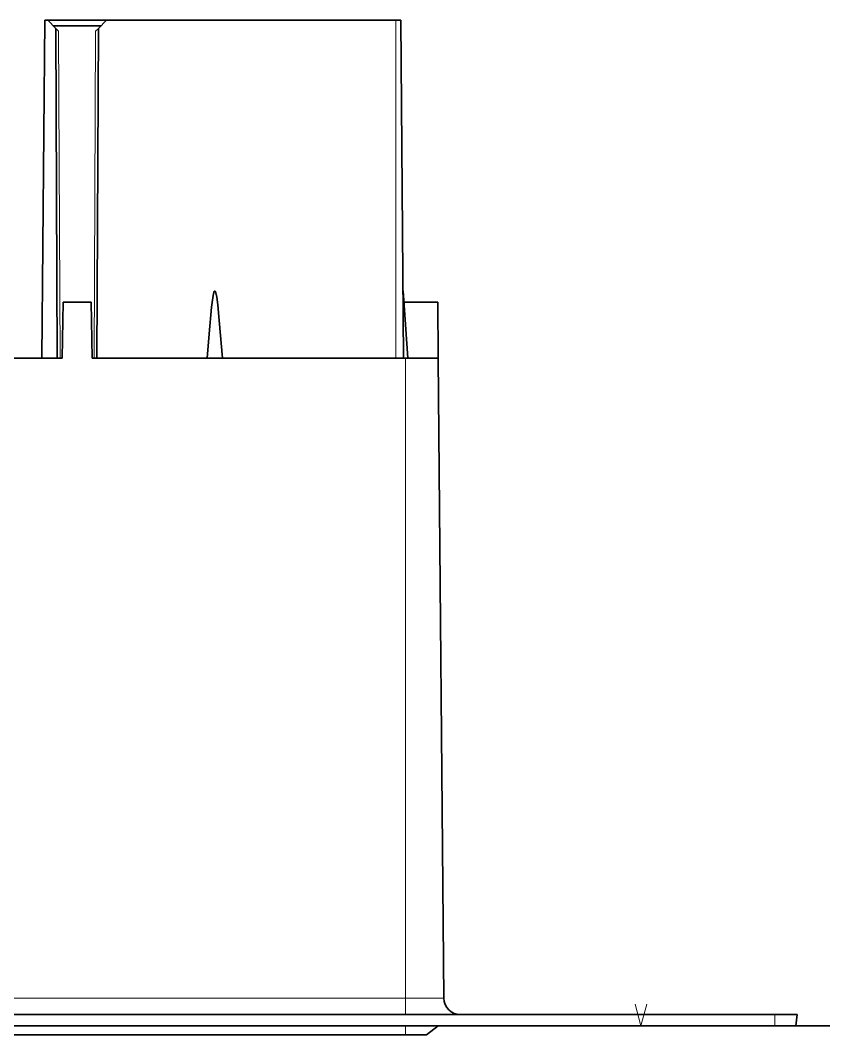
# Model space of a CAD drawing. Header units: inches. Extents: x 193287 to 241687, y 437648 to 550079.
# Drawn here: x 234423.5 to 234473.9, y 469744.1 to 469807.8 of the extents above; entities that cross this region are included whole.
import ezdxf

# ---------------------------------------------------------------- set-up
doc = ezdxf.new("R2010")
doc.units = ezdxf.units.IN
doc.header["$MEASUREMENT"] = 0
doc.layers.add('CQ Light Elevation', color=4, linetype='Continuous')
doc.layers.add('CQ SPOT DETAIL DIMENSION', color=9, linetype='Continuous')
doc.layers.add('CQ Lighting', color=5, linetype='Continuous', lineweight=0)

# ---------------------------------------------------------------- blocks, each defined once
blk = doc.blocks.new('T.HC0E0.HQ12 side 1')
at = {"layer": 'CQ Lighting', "color": 1, "lineweight": 35}
for p, q in [((441562.552, 518907.918), (441562.288, 518877.618)), ((441594.039, 518907.918), (441568.076, 518907.918)), ((441594.463, 518907.918), (441594.728, 518877.618)), ((441563.66, 518877.618), (441563.531, 518907.19)), ((441567.219, 518877.618), (441567.348, 518907.19)), ((441594.889, 518877.618), (441566.789, 518877.618)), ((441597.839, 518877.618), (441598.34, 518820.205)), ((441493.454, 518818.718), (441628.039, 518818.718)), ((441660.241, 518817.718), (441328.063, 518817.718)), ((441493.454, 518817.718), (441628.039, 518817.718)), ((441594.889, 518816.918), (441385.189, 518816.918))]:
    blk.add_line(p, q, dxfattribs=at)
at = {"layer": 'CQ Lighting', "color": 1, "lineweight": 35, "ltscale": 0.006255}
blk.add_line((441562.552, 518907.918), (441562.802, 518907.918), dxfattribs=at)
at = {"layer": 'CQ Lighting', "color": 1, "lineweight": 35, "ltscale": 0.13185}
blk.add_line((441568.076, 518907.918), (441562.802, 518907.918), dxfattribs=at)
at = {"layer": 'CQ Lighting', "color": 1, "lineweight": 35, "ltscale": 0.025749}
for p, q in [((441562.802, 518907.918), (441563.531, 518907.19)), ((441568.076, 518907.918), (441567.348, 518907.19))]:
    blk.add_line(p, q, dxfattribs=at)
at = {"layer": 'CQ Lighting', "color": 1, "lineweight": 35, "ltscale": 0.010601}
blk.add_line((441594.463, 518907.918), (441594.039, 518907.918), dxfattribs=at)
at = {"layer": 'CQ Lighting', "color": 1, "lineweight": 13}
for p, q in [((441594.039, 518907.918), (441594.039, 518877.618)), ((441563.91, 518877.618), (441563.782, 518906.939)), ((441566.969, 518877.618), (441567.097, 518906.939)), ((441594.889, 518877.618), (441594.889, 518820.205)), ((441385.189, 518820.205), (441594.889, 518820.205))]:
    blk.add_line(p, q, dxfattribs=at)
at = {"layer": 'CQ Lighting', "color": 1, "lineweight": 35, "ltscale": 0.106851}
blk.add_line((441567.576, 518907.418), (441563.302, 518907.418), dxfattribs=at)
at = {"layer": 'CQ Lighting', "color": 1, "lineweight": 35, "ltscale": 0.008877}
blk.add_line((441563.531, 518907.19), (441563.782, 518906.939), dxfattribs=at)
at = {"layer": 'CQ Lighting', "color": 1, "lineweight": 35, "ltscale": 0.008878}
blk.add_line((441567.348, 518907.19), (441567.097, 518906.939), dxfattribs=at)
at = {"layer": 'CQ Lighting', "color": 1, "lineweight": 35, "ltscale": 0.150785}
blk.add_line((441594.675, 518883.635), (441595.096, 518877.618), dxfattribs=at)
at = {"layer": 'CQ Lighting', "color": 1, "lineweight": 35, "ltscale": 0.025482}
blk.add_line((441594.675, 518883.635), (441594.746, 518882.618), dxfattribs=at)
at = {"layer": 'CQ Lighting', "color": 1, "lineweight": 35, "ltscale": 0.125019}
for p, q in [((441564.089, 518877.618), (441564.177, 518882.618)), ((441566.789, 518877.618), (441566.702, 518882.618))]:
    blk.add_line(p, q, dxfattribs=at)
at = {"layer": 'CQ Lighting', "color": 1, "lineweight": 35, "ltscale": 0.063136}
blk.add_line((441566.702, 518882.618), (441564.177, 518882.618), dxfattribs=at)
at = {"layer": 'CQ Lighting', "color": 1, "lineweight": 35, "ltscale": 0.076234}
blk.add_line((441597.796, 518882.618), (441594.746, 518882.618), dxfattribs=at)
at = {"layer": 'CQ Lighting', "color": 1, "lineweight": 35, "ltscale": 0.125005}
blk.add_line((441597.839, 518877.618), (441597.796, 518882.618), dxfattribs=at)
at = {"layer": 'CQ Lighting', "color": 1, "lineweight": 35, "ltscale": 0.00029}
blk.add_line((441597.827, 518879.047), (441597.827, 518879.035), dxfattribs=at)
at = {"layer": 'CQ Lighting', "color": 1, "lineweight": 35, "ltscale": 0.364605}
blk.add_line((441564.089, 518877.618), (441549.505, 518877.618), dxfattribs=at)
at = {"layer": 'CQ Lighting', "color": 1, "lineweight": 35, "ltscale": 0.07375}
blk.add_line((441597.839, 518877.618), (441594.889, 518877.618), dxfattribs=at)
at = {"layer": 'CQ Lighting', "color": 1, "lineweight": 35, "ltscale": 0.018806}
blk.add_line((441595.096, 518877.618), (441595.848, 518877.618), dxfattribs=at)
at = {"layer": 'CQ Lighting', "color": 1, "lineweight": 13, "ltscale": 0.086275}
blk.add_line((441594.889, 518820.205), (441598.34, 518820.205), dxfattribs=at)
at = {"layer": 'CQ Lighting', "color": 1, "lineweight": 13, "ltscale": 0.037173}
blk.add_line((441594.889, 518820.205), (441594.889, 518818.718), dxfattribs=at)
at = {"layer": 'CQ Lighting', "color": 1, "lineweight": 35, "ltscale": 0.000913}
blk.add_line((441609.609, 518818.718), (441609.573, 518818.718), dxfattribs=at)
at = {"layer": 'CQ Lighting', "color": 1, "lineweight": 35, "ltscale": 0.002942}
for p, q in [((441609.727, 518818.718), (441609.609, 518818.718)), ((441610.693, 518818.718), (441610.575, 518818.718))]:
    blk.add_line(p, q, dxfattribs=at)
at = {"layer": 'CQ Lighting', "color": 1, "lineweight": 35, "ltscale": 0.004565}
for p, q in [((441609.91, 518818.718), (441609.727, 518818.718)), ((441610.575, 518818.718), (441610.393, 518818.718)), ((441619.653, 518818.718), (441619.471, 518818.718)), ((441620.376, 518818.718), (441620.193, 518818.718)), ((441622.096, 518818.718), (441621.914, 518818.718)), ((441622.819, 518818.718), (441622.636, 518818.718))]:
    blk.add_line(p, q, dxfattribs=at)
at = {"layer": 'CQ Lighting', "color": 1, "lineweight": 35, "ltscale": 0.006087}
blk.add_line((441610.153, 518818.718), (441609.91, 518818.718), dxfattribs=at)
at = {"layer": 'CQ Lighting', "color": 1, "lineweight": 35, "ltscale": 0.005986}
blk.add_line((441610.393, 518818.718), (441610.153, 518818.718), dxfattribs=at)
at = {"layer": 'CQ Lighting', "color": 1, "lineweight": 35, "ltscale": 0.001015}
blk.add_line((441610.733, 518818.718), (441610.693, 518818.718), dxfattribs=at)
at = {"layer": 'CQ Lighting', "color": 1, "lineweight": 35, "ltscale": 0.000812}
for p, q in [((441619.369, 518818.718), (441619.337, 518818.718)), ((441620.51, 518818.718), (441620.477, 518818.718)), ((441621.812, 518818.718), (441621.78, 518818.718)), ((441622.953, 518818.718), (441622.92, 518818.718))]:
    blk.add_line(p, q, dxfattribs=at)
at = {"layer": 'CQ Lighting', "color": 1, "lineweight": 35, "ltscale": 0.002536}
for p, q in [((441619.471, 518818.718), (441619.369, 518818.718)), ((441620.477, 518818.718), (441620.376, 518818.718)), ((441621.914, 518818.718), (441621.812, 518818.718)), ((441622.92, 518818.718), (441622.819, 518818.718))]:
    blk.add_line(p, q, dxfattribs=at)
at = {"layer": 'CQ Lighting', "color": 1, "lineweight": 35, "ltscale": 0.006797}
blk.add_line((441619.925, 518818.718), (441619.653, 518818.718), dxfattribs=at)
at = {"layer": 'CQ Lighting', "color": 1, "lineweight": 35, "ltscale": 0.006696}
for p, q in [((441620.193, 518818.718), (441619.925, 518818.718)), ((441622.636, 518818.718), (441622.368, 518818.718))]:
    blk.add_line(p, q, dxfattribs=at)
at = {"layer": 'CQ Lighting', "color": 1, "lineweight": 35, "ltscale": 0.006798}
blk.add_line((441622.368, 518818.718), (441622.096, 518818.718), dxfattribs=at)
at = {"layer": 'CQ Lighting', "color": 1, "lineweight": 35, "ltscale": 0.05}
blk.add_line((441628.039, 518818.718), (441630.039, 518818.718), dxfattribs=at)
at = {"layer": 'CQ Lighting', "color": 1, "lineweight": 13, "ltscale": 0.025}
blk.add_line((441628.039, 518817.718), (441628.039, 518818.718), dxfattribs=at)
at = {"layer": 'CQ Lighting', "color": 1, "lineweight": 35, "ltscale": 0.025188}
blk.add_line((441629.917, 518817.718), (441630.039, 518818.718), dxfattribs=at)
at = {"layer": 'CQ Lighting', "color": 1, "lineweight": 13, "ltscale": 0.02}
blk.add_line((441594.889, 518817.718), (441594.889, 518816.918), dxfattribs=at)
at = {"layer": 'CQ Lighting', "color": 1, "lineweight": 35, "ltscale": 0.033399}
blk.add_line((441597.839, 518817.718), (441596.769, 518816.918), dxfattribs=at)
at = {"layer": 'CQ Lighting', "color": 1, "lineweight": 35, "ltscale": 0.046931}
blk.add_line((441628.039, 518817.718), (441629.917, 518817.718), dxfattribs=at)
at = {"layer": 'CQ Lighting', "color": 1, "lineweight": 35, "ltscale": 0.047002}
blk.add_line((441594.889, 518816.918), (441596.769, 518816.918), dxfattribs=at)
at = {"layer": 'CQ Lighting', "color": 1, "lineweight": 35}
blk.add_lwpolyline([(441578.475, 518877.618), (441578.194, 518880.993), (441578.052, 518882.386), (441577.958, 518883.087), (441577.88, 518883.47), (441577.842, 518883.578), (441577.819, 518883.616), (441577.803, 518883.631), (441577.784, 518883.634), (441577.773, 518883.629), (441577.763, 518883.621), (441577.744, 518883.593), (441577.705, 518883.491), (441577.646, 518883.233), (441577.581, 518882.82), (441577.505, 518882.191), (441577.28, 518879.796), (441577.104, 518877.618)], dxfattribs=at)
at = {"layer": 'CQ Lighting', "color": 1, "lineweight": 13}
blk.add_lwpolyline([(441615.497, 518819.65), (441616.015, 518817.718), (441616.533, 518819.65)], dxfattribs=at)
at = {"layer": 'CQ Lighting', "color": 1, "lineweight": 35}
blk.add_arc((441599.84, 518820.218), 1.5, 180.50001, 270, dxfattribs=at)
blk = doc.blocks.new('SMDS')
at = {"layer": 'CQ Light Elevation', "xscale": 0.7, "yscale": 0.7, "zscale": 0.7}
blk.add_blockref('T.HC0E0.HQ12 side 1', (75723.6, 120375.744, 0), dxfattribs=at)

msp = doc.modelspace()

# ---------------------------------------------------------------- block references
at = {"layer": 'CQ SPOT DETAIL DIMENSION'}
msp.add_blockref('SMDS', (-150392.368, -13803.482), dxfattribs=at)

doc.saveas('drawing.dxf')
